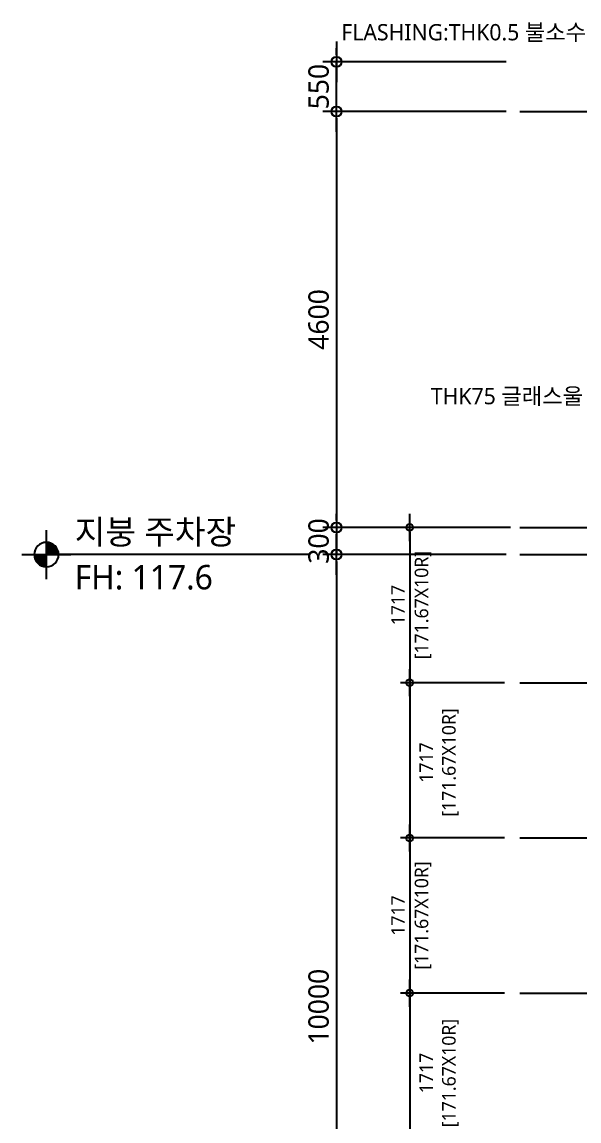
# Model space of a CAD drawing. Header units: millimetres. Extents: x 81033 to 452328, y -17390 to 42241.
# Drawn here: x 299155 to 305313, y 26966 to 39121 of the extents above; entities that cross this region are included whole.
import ezdxf
from ezdxf.enums import TextEntityAlignment as Align

# ---------------------------------------------------------------- set-up
doc = ezdxf.new("R2010")
doc.units = ezdxf.units.MM
doc.header["$LTSCALE"] = 100
doc.header["$MEASUREMENT"] = 0
doc.header["$PDSIZE"] = -10
doc.linetypes.add('CEN', pattern=[62, 60, -1, 0, -1])
doc.layers.get('0').update_dxf_attribs({"linetype": 'CONTINUOUS'})
doc.layers.get('Defpoints').update_dxf_attribs({"color": 171, "linetype": 'CONTINUOUS'})
for name, color, linetype in [('CEN(ST)', 1, 'CEN'), ('NDIM', 7, 'CONTINUOUS'), ('SYM', 7, 'CONTINUOUS'), ('TEXT(AXIS)', 2, 'CONTINUOUS'), ('TEXT(MIN)', 7, 'CONTINUOUS')]:
    doc.layers.add(name, color=color, linetype=linetype)
doc.styles.add('CGS', font='cgse', dxfattribs={"bigfont": 'cgs'})
doc.styles.add('나눔바른고딕', font='NanumBarunGothic.ttf')
doc.dimstyles.new('NDIM 1200', dxfattribs={"dimscale": 75, "dimtxt": 3, "dimasz": 1, "dimexe": 2, "dimexo": 2, "dimgap": 1, "dimtad": 1, "dimdec": 0, "dimdsep": 46, "dimtxsty": 'CGS', "dimblk": 'DOT0', "dimcen": 1, "dimdle": 8, "dimclrd": 256, "dimclre": 256, "dimclrt": 256, "dimadec": 0, "dimazin": 0, "dimtfac": 1, "dimtdec": 0, "dimtix": 1, "dimtmove": 2, "dimatfit": 3, "dimldrblk": 'DOT0', "dimfxl": 1, "dimtolj": 1, "dimtzin": 0, "dimlwd": -1, "dimlwe": -1, "dimarcsym": 0})

# ---------------------------------------------------------------- blocks, each defined once
blk = doc.blocks.new('A$C19853FC8')
at = {"layer": 'SYM'}
for p, q in [((1800, 0), (1800, 3600)), ((3600, 1800), (0, 1800))]:
    blk.add_line(p, q, dxfattribs=at)
blk.add_circle((1800, 1800), 900, dxfattribs=at)
for points in [[(900, 1800), (1800, 2700), (914, 1959), (1643, 2686)], [(914, 1959), (1643, 2686), (954, 2112), (1492, 2646)], [(954, 2112), (1492, 2646), (1025, 2260), (1346, 2576)], [(1025, 2260), (1346, 2576), (1109, 2378), (1222, 2491)], [(1800, 900), (2700, 1800), (1959, 914), (2686, 1643)], [(1959, 914), (2686, 1643), (2112, 954), (2646, 1492)], [(2112, 954), (2646, 1492), (2260, 1025), (2576, 1346)], [(2260, 1025), (2576, 1346), (2378, 1109), (2491, 1222)]]:
    blk.add_solid(points, dxfattribs=at)
at = {"layer": 'SYM', "linetype": 'Continuous'}
for points in [[(1800, 2700), (1800, 1800), (900, 1800)], [(2700, 1800), (1800, 900), (1800, 1800)]]:
    blk.add_solid(points, dxfattribs=at)
blk = doc.blocks.new('DOT0')
blk.add_line((-3, 0), (3, 0))
at = {"color": 6}
blk.add_circle((0, 0), 0.75, dxfattribs=at)
blk = doc.blocks.new('*D705')
at = {"layer": 'Defpoints', "color": 0, "ltscale": 0.4, "transparency": 16777216}
for p in [(304657, 33531), (302632, 33231), (304657, 33231)]:
    blk.add_point(p, dxfattribs=at)
at = {"layer": 'NDIM', "ltscale": 0.4, "transparency": 16777216}
for p, q in [((302632, 33606), (302632, 33681)), ((304507, 33531), (302482, 33531)), ((302632, 33531), (302632, 33231)), ((304507, 33231), (302482, 33231)), ((302632, 33156), (302632, 33081))]:
    blk.add_line(p, q, dxfattribs=at)
at = {"layer": 'NDIM', "ltscale": 0.4, "transparency": 16777216, "xscale": 75, "yscale": 75, "zscale": 75}
for p, rotation in [((302632, 33531), 270), ((302632, 33231), 90)]:
    blk.add_blockref('DOT0', p, dxfattribs=dict(at, rotation=rotation))
at = {"layer": 'NDIM', "ltscale": 0.4, "transparency": 16777216, "insert": (302435, 33381), "char_height": 225, "attachment_point": 5, "rotation": 90, "style": '나눔바른고딕'}
blk.add_mtext('\\A1;300', dxfattribs=at)
blk = doc.blocks.new('*D806')
at = {"layer": 'Defpoints', "color": 0, "ltscale": 0.4, "transparency": 16777216}
for p in [(304657, 33231), (302632, 23231), (304657, 23231)]:
    blk.add_point(p, dxfattribs=at)
at = {"layer": 'NDIM', "ltscale": 0.4, "transparency": 16777216}
for p, q in [((304507, 33231), (302482, 33231)), ((302632, 33156), (302632, 23306)), ((304507, 23231), (302482, 23231))]:
    blk.add_line(p, q, dxfattribs=at)
at = {"layer": 'NDIM', "ltscale": 0.4, "transparency": 16777216, "xscale": 75, "yscale": 75, "zscale": 75}
for p, rotation in [((302632, 33231), 90), ((302632, 23231), 270)]:
    blk.add_blockref('DOT0', p, dxfattribs=dict(at, rotation=rotation))
at = {"layer": 'NDIM', "ltscale": 0.4, "transparency": 16777216, "insert": (302435, 28231), "char_height": 225, "attachment_point": 5, "rotation": 90, "style": '나눔바른고딕'}
blk.add_mtext('\\A1;10000', dxfattribs=at)
blk = doc.blocks.new('*D873')
at = {"layer": 'Defpoints', "color": 0, "ltscale": 0.4, "transparency": 16777216}
for p in [(302632, 38681), (304657, 38681), (304657, 38131)]:
    blk.add_point(p, dxfattribs=at)
at = {"layer": 'NDIM', "ltscale": 0.4, "transparency": 16777216}
for p, q in [((302632, 38756), (302632, 38831)), ((304507, 38681), (302482, 38681)), ((302632, 38131), (302632, 38681)), ((304507, 38131), (302482, 38131)), ((302632, 38056), (302632, 37981))]:
    blk.add_line(p, q, dxfattribs=at)
at = {"layer": 'NDIM', "ltscale": 0.4, "transparency": 16777216, "xscale": 75, "yscale": 75, "zscale": 75}
for p, rotation in [((302632, 38681), 270), ((302632, 38131), 90)]:
    blk.add_blockref('DOT0', p, dxfattribs=dict(at, rotation=rotation))
at = {"layer": 'NDIM', "ltscale": 0.4, "transparency": 16777216, "insert": (302435, 38406), "char_height": 225, "attachment_point": 5, "rotation": 90, "style": '나눔바른고딕'}
blk.add_mtext('\\A1;550', dxfattribs=at)
blk = doc.blocks.new('*D977')
at = {"layer": 'Defpoints', "color": 0, "ltscale": 0.4, "transparency": 16777216}
for p in [(304591, 28381), (303441, 26664), (304591, 26664)]:
    blk.add_point(p, dxfattribs=at)
at = {"layer": 'NDIM', "ltscale": 0.4, "transparency": 16777216}
for p, q in [((304491, 28381), (303341, 28381)), ((303441, 28331), (303441, 26714)), ((304491, 26664), (303341, 26664))]:
    blk.add_line(p, q, dxfattribs=at)
at = {"layer": 'NDIM', "ltscale": 0.4, "transparency": 16777216, "xscale": 50, "yscale": 50, "zscale": 50}
for p, rotation in [((303441, 28381), 90), ((303441, 26664), 270)]:
    blk.add_blockref('DOT0', p, dxfattribs=dict(at, rotation=rotation))
at = {"layer": 'NDIM', "ltscale": 0.4, "transparency": 16777216, "insert": (303766, 27497), "char_height": 150, "attachment_point": 5, "rotation": 90, "style": '나눔바른고딕'}
blk.add_mtext('\\A1;1717\\P[171.67X10R]', dxfattribs=at)
blk = doc.blocks.new('*D978')
at = {"layer": 'Defpoints', "color": 0, "ltscale": 0.4, "transparency": 16777216}
for p in [(304591, 30097), (303441, 28381), (304591, 28381)]:
    blk.add_point(p, dxfattribs=at)
at = {"layer": 'NDIM', "ltscale": 0.4, "transparency": 16777216}
for p, q in [((304491, 30097), (303341, 30097)), ((303441, 30047), (303441, 28431)), ((304491, 28381), (303341, 28381))]:
    blk.add_line(p, q, dxfattribs=at)
at = {"layer": 'NDIM', "ltscale": 0.4, "transparency": 16777216, "xscale": 50, "yscale": 50, "zscale": 50}
for p, rotation in [((303441, 30097), 90), ((303441, 28381), 270)]:
    blk.add_blockref('DOT0', p, dxfattribs=dict(at, rotation=rotation))
at = {"layer": 'NDIM', "ltscale": 0.4, "transparency": 16777216, "char_height": 150, "attachment_point": 5, "rotation": 90, "style": '나눔바른고딕'}
for s, insert in [('\\A1;[171.67X10R]', (303588, 29239)), ('\\A1;1717', (303312, 29239))]:
    blk.add_mtext(s, dxfattribs=dict(at, insert=insert))
blk = doc.blocks.new('*D979')
at = {"layer": 'Defpoints', "color": 0, "ltscale": 0.4, "transparency": 16777216}
for p in [(304591, 31814), (303441, 30097), (304591, 30097)]:
    blk.add_point(p, dxfattribs=at)
at = {"layer": 'NDIM', "ltscale": 0.4, "transparency": 16777216}
for p, q in [((304491, 31814), (303341, 31814)), ((303441, 31764), (303441, 30147)), ((304491, 30097), (303341, 30097))]:
    blk.add_line(p, q, dxfattribs=at)
at = {"layer": 'NDIM', "ltscale": 0.4, "transparency": 16777216, "xscale": 50, "yscale": 50, "zscale": 50}
for p, rotation in [((303441, 31814), 90), ((303441, 30097), 270)]:
    blk.add_blockref('DOT0', p, dxfattribs=dict(at, rotation=rotation))
at = {"layer": 'NDIM', "ltscale": 0.4, "transparency": 16777216, "insert": (303766, 30931), "char_height": 150, "attachment_point": 5, "rotation": 90, "style": '나눔바른고딕'}
blk.add_mtext('\\A1;1717\\P[171.67X10R]', dxfattribs=at)
blk = doc.blocks.new('*D980')
at = {"layer": 'Defpoints', "color": 0, "ltscale": 0.4, "transparency": 16777216}
for p in [(304657, 33531), (303441, 31814), (304591, 31814)]:
    blk.add_point(p, dxfattribs=at)
at = {"layer": 'NDIM', "ltscale": 0.4, "transparency": 16777216}
for p, q in [((304557, 33531), (303341, 33531)), ((303441, 33481), (303441, 31864)), ((304491, 31814), (303341, 31814))]:
    blk.add_line(p, q, dxfattribs=at)
at = {"layer": 'NDIM', "ltscale": 0.4, "transparency": 16777216, "xscale": 50, "yscale": 50, "zscale": 50}
for p, rotation in [((303441, 33531), 90), ((303441, 31814), 270)]:
    blk.add_blockref('DOT0', p, dxfattribs=dict(at, rotation=rotation))
at = {"layer": 'NDIM', "ltscale": 0.4, "transparency": 16777216, "char_height": 150, "attachment_point": 5, "rotation": 90, "style": '나눔바른고딕'}
for s, insert in [('\\A1;[171.67X10R]', (303588, 32672)), ('\\A1;1717', (303312, 32672))]:
    blk.add_mtext(s, dxfattribs=dict(at, insert=insert))
blk = doc.blocks.new('*D981')
at = {"layer": 'Defpoints', "color": 0, "ltscale": 0.4, "transparency": 16777216}
for p in [(304657, 38131), (302632, 33531), (304657, 33531)]:
    blk.add_point(p, dxfattribs=at)
at = {"layer": 'NDIM', "ltscale": 0.4, "transparency": 16777216}
for p, q in [((304507, 38131), (302482, 38131)), ((302632, 38056), (302632, 33606)), ((304507, 33531), (302482, 33531))]:
    blk.add_line(p, q, dxfattribs=at)
at = {"layer": 'NDIM', "ltscale": 0.4, "transparency": 16777216, "xscale": 75, "yscale": 75, "zscale": 75}
for p, rotation in [((302632, 38131), 90), ((302632, 33531), 270)]:
    blk.add_blockref('DOT0', p, dxfattribs=dict(at, rotation=rotation))
at = {"layer": 'NDIM', "ltscale": 0.4, "transparency": 16777216, "insert": (302435, 35831), "char_height": 225, "attachment_point": 5, "rotation": 90, "style": '나눔바른고딕'}
blk.add_mtext('\\A1;4600', dxfattribs=at)

msp = doc.modelspace()

# ---------------------------------------------------------------- linework, layer by layer
at = {"layer": 'CEN(ST)', "ltscale": 10000}
for p, q in [((304657.3, 38130.6), (314033.2, 38130.6)), ((304657.3, 33530.6), (314033.2, 33530.6)), ((304657.3, 33230.6), (314033.2, 33230.6)), ((304657.3, 31813.9), (308739.9, 31813.9)), ((304657.3, 30097.2), (314033.2, 30097.2)), ((304657.3, 28380.6), (308739.9, 28380.6))]:
    msp.add_line(p, q, dxfattribs=at)
at = {"layer": 'SYM', "ltscale": 1000}
msp.add_line((302332.3, 33230.6), (299424.8, 33230.6), dxfattribs=at)

# ---------------------------------------------------------------- block references
at = {"ltscale": 1000, "xscale": -0.15, "yscale": 0.15, "zscale": 0.15}
msp.add_blockref('A$C19853FC8', (299694.8, 32960.6), dxfattribs=at)

# ---------------------------------------------------------------- texts
at = {"layer": 'TEXT(AXIS)', "style": '나눔바른고딕'}
for s, p in [('지붕 주차장', (299737.3, 33480.6)), ('FH: 117.6', (299737.3, 32980.6))]:
    msp.add_text(s, height=270, dxfattribs=at).set_placement(p, align=Align.MIDDLE_LEFT)
at = {"layer": 'TEXT(MIN)', "style": '나눔바른고딕'}
msp.add_text('FLASHING:THK0.5 불소수지피복강판', height=180, dxfattribs=at).set_placement((306521.1, 39007.9), align=Align.MIDDLE_RIGHT)
msp.add_text('THK75 글래스울 패널(B)', height=180, dxfattribs=at).set_placement((303676, 34983), align=Align.MIDDLE_LEFT)

# ---------------------------------------------------------------- dimensions: what is measured, and where the dimension line sits
at = {"layer": 'NDIM', "ltscale": 0.4}
for base, p1, p2, angle, picture, middle in [((302632.3, 38680.6), (304657.3, 38130.6), (304657.3, 38680.6), 90, '*D873', (302435.1, 38405.6)), ((302632.3, 33530.6), (304657.3, 38130.6), (304657.3, 33530.6), 270, '*D981', (302434.9, 35830.6)), ((302632.3, 33230.6), (304657.3, 33530.6), (304657.3, 33230.6), 270, '*D705', (302434.9, 33380.6)), ((302632.3, 23230.6), (304657.3, 33230.6), (304657.3, 23230.6), 270, '*D806', (302435.1, 28230.6))]:
    dim = msp.add_linear_dim(base=base, p1=p1, p2=p2, angle=angle, dimstyle='NDIM 1200', override={"dimtxsty": '나눔바른고딕'}, dxfattribs=at)
    dim.commit()
    dim.dimension.update_dxf_attribs({"geometry": picture, "text_midpoint": middle})
for base, p1, p2, picture, middle in [((303440.9, 31814), (304657.3, 33530.6), (304590.9, 31814), '*D980', (303440.9, 32672.3)), ((303440.9, 28380.7), (304590.9, 30097.3), (304590.9, 28380.7), '*D978', (303440.9, 29239))]:
    dim = msp.add_linear_dim(base=base, p1=p1, p2=p2, angle=270, text='<>\\X[171.67X10R]', dimstyle='NDIM 1200', override={"dimscale": 50, "dimtxsty": '나눔바른고딕'}, dxfattribs=at)
    dim.commit()
    dim.dimension.update_dxf_attribs({"geometry": picture, "text_midpoint": middle})
for base, p1, p2, picture, middle in [((303440.9, 30097.3), (304590.9, 31814), (304590.9, 30097.3), '*D979', (303765.9, 30930.6)), ((303440.9, 26663.9), (304590.9, 28380.7), (304590.9, 26663.9), '*D977', (303765.9, 27497.3))]:
    dim = msp.add_linear_dim(base=base, p1=p1, p2=p2, angle=270, text='<>\\X[171.67X10R]', dimstyle='NDIM 1200', override={"dimscale": 50, "dimtxsty": '나눔바른고딕'}, dxfattribs=at)
    dim.commit()
    dim.dimension.update_dxf_attribs({"geometry": picture, "text_midpoint": middle, "dimtype": 160})

doc.saveas('drawing.dxf')
